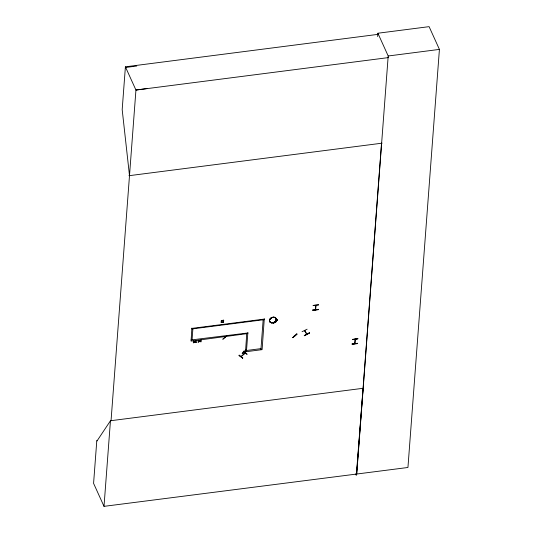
<?xml version="1.0" encoding="UTF-8"?>
<svg xmlns="http://www.w3.org/2000/svg" width="533" height="533" viewBox="0 0 533 533"><rect width="100%" height="100%" fill="white"/><g stroke="black" fill="none" stroke-linecap="round" stroke-linejoin="round"><path stroke-width="0.8" d="M239.144 355.111L239.004 355.504L242.588 358.143M306.935 334.184L304.829 330.613M378.024 34.352L125.402 66.825L122.184 109.618L129.499 175.637M377.624 36.544L377.877 33.233L429.098 26.65L439.419 49.402L407.945 467.481L104.015 506.35L110.458 420.697L111.051 420.624L135.942 90.05L125.402 66.825M247.792 333.538L191.061 341.127L191.893 328.095M196.184 341.973L196.244 342.519L194.865 341.979L193.372 342.912L193.312 342.386M193.399 342.572L194.592 341.84L193.486 341.413L193.426 340.867M195.098 341.553L196.351 341.027L196.291 340.5M200.941 341.36L201.001 341.906L199.622 341.367L198.136 342.299L198.069 341.773M198.156 341.959L199.349 341.233L198.243 340.807L198.189 340.254M199.862 340.947L201.114 340.42L201.054 339.887M223.673 320.186L221.242 320.54L221.115 322.472L223.52 322.238L223.66 320.153L223.613 322.152M264.281 318.794L262.109 349.648L245.52 351.78L246.732 333.671M247.858 332.672L246.446 351.36M352.48 339.601L357.923 338.655L352.4 339.394M355.058 339.294L355.138 339.501M354.692 342.986L354.758 343.718L355.065 339.361M354.985 343.598L355.284 339.241M352.053 343.865L352.12 344.305L357.55 343.605L357.483 343.172M356.637 473.877L381.528 143.244M356.724 474.07L388.197 55.985L377.877 33.233M313.184 305.422L318.621 304.756M315.796 305.349L315.423 309.813M315.643 309.773L316.002 305.416M315.836 305.589L315.982 305.329M312.718 309.946L312.784 310.379L318.214 309.713L318.148 309.273M225.452 337.689L225.186 337.456M243.728 351.234L244.234 351.773M244.341 351.62L243.874 351.107M275.454 321.739L275.854 322.039L275.887 321.672M294.383 335.697L294.709 335.977L294.236 335.43M294.849 335.79L294.376 335.304M315.649 309.693L315.463 309.36M352.466 339.528L357.896 338.835M315.403 309.413L315.356 309.08M318.594 304.936L313.098 305.469M294.882 335.843L294.343 335.67M240.956 356.597L245.133 353.099L241.109 356.69M304.889 330.72L304.789 331.053L304.583 330.64M304.596 330.7L306.708 334.304L306.741 333.865M111.051 420.684L110.458 420.757L96.999 440.991L96.806 440.564L93.581 483.358L104.015 506.35M222.927 339.241L227.025 335.603L222.867 339.101M273.282 323.344L277.58 319.867L273.282 323.331M273.429 323.438L277.533 319.807M246.906 354.358L243.241 351.487M246.359 349.868C233.787 361.494 255.194 342.099 242.169 353.332M246.552 350.034L242.442 353.645M242.575 358.183L242.722 357.796M296.808 333.938L292.764 337.715L297.054 334.231L296.774 333.905M193.512 341.06L194.911 341.606L196.377 340.687M198.276 340.447L199.668 340.993L201.141 340.081M302.051 331.713L307.128 329.207M304.243 335.384L304.45 335.777L309.44 333.132L309.24 332.745M243.528 351.467L247.119 354.139M275.601 321.612L275.781 322.045M125.701 67.484L136.695 66.012M146.928 88.578L135.942 90.05L388.564 57.577M388.197 55.985L439.419 49.402M128.899 175.717L382.121 143.17M223.52 322.238L221.202 322.532M192.02 328.381L264.415 319.074M247.985 332.952L191.001 339.981M357.57 343.359L352.12 344.038L357.556 343.399M110.458 420.757L363.08 388.29L356.31 475.409L355.631 473.904M199.948 341.133L201.028 341.553M195.185 341.746L196.271 342.166M296.868 334.064L292.677 337.529M264.221 319.66L191.827 328.961M263.162 319.793L260.93 349.495M260.99 348.629L246.513 350.494M192.886 328.828L192.053 339.841M239.177 355.278L242.735 358.009L239.177 355.278M221.535 321.172L221.648 321.932L222.534 322.085L223.387 321.073L222.807 320.546L221.535 321.172M309.32 332.912L304.33 335.57L309.32 332.912M318.234 309.466L312.784 310.119L318.214 309.5M271.817 322.911A3.531 2.645 -24.4 0 0 276.221 318.974A3.531 2.645 -24.4 0 0 270.651 318.461A3.531 2.645 -24.4 0 0 271.817 322.911M271.757 322.751A3.504 2.625 -24.4 0 0 276.134 318.834A3.504 2.625 -24.4 0 0 270.597 318.321A3.511 2.632 -24.4 0 0 271.757 322.758A3.531 2.645 -24.4 0 0 276.187 318.887A3.531 2.645 -24.4 0 0 270.604 318.368A3.531 2.645 -24.4 0 0 271.777 322.831A3.511 2.632 -24.4 0 0 276.141 318.841A3.511 2.632 -24.4 0 0 270.591 318.321A3.504 2.625 -24.4 0 0 271.757 322.751"/></g></svg>
